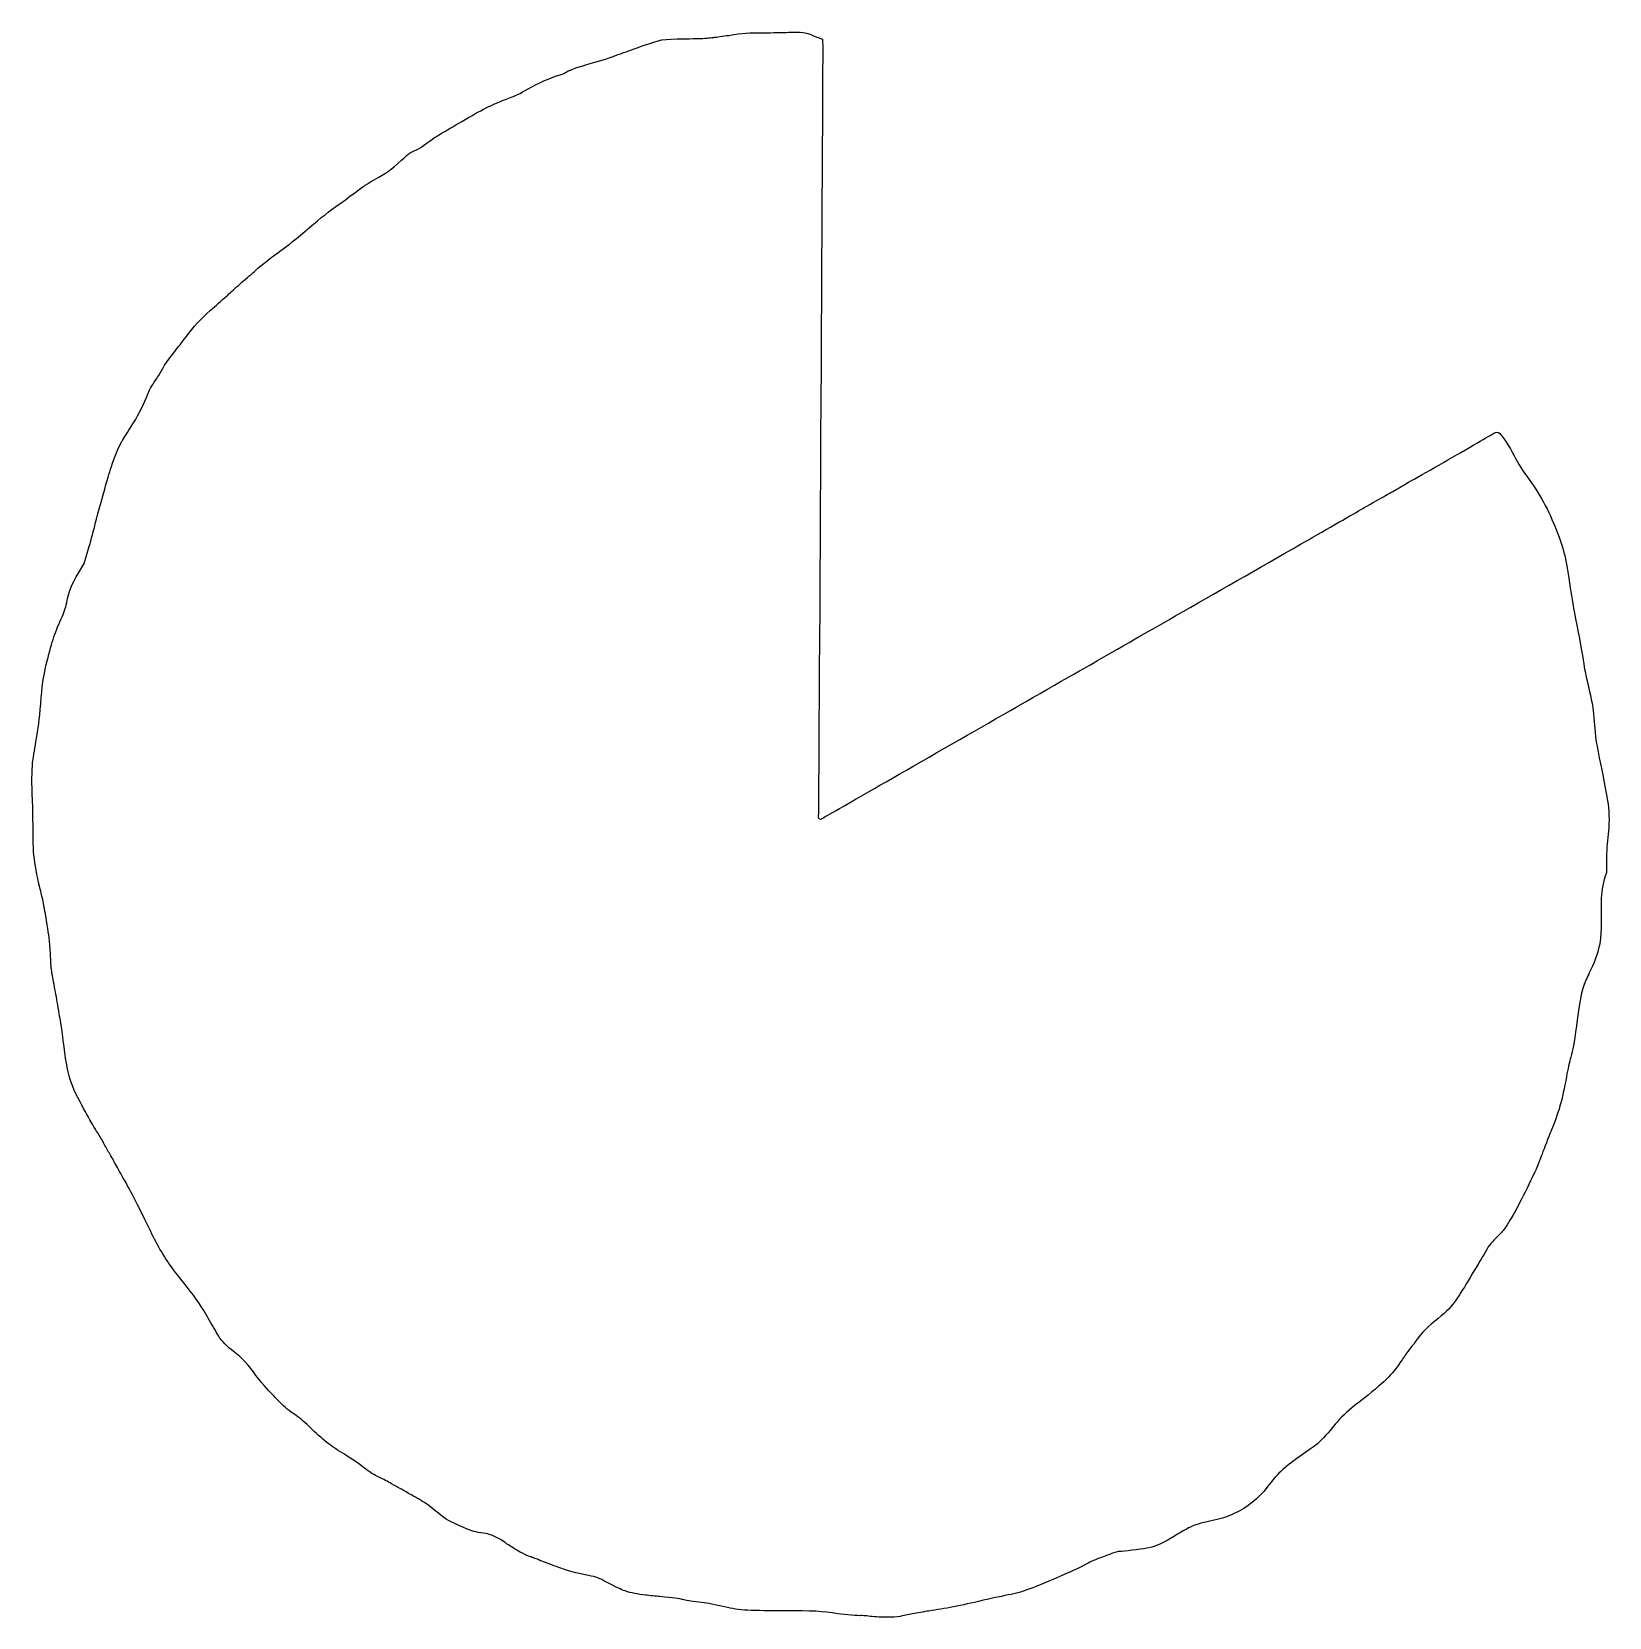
# Model space of a CAD drawing. Header units: millimetres. Extents: x 15 to 134, y -135 to -16.
import ezdxf

# ---------------------------------------------------------------- set-up
doc = ezdxf.new("R2010")
doc.units = ezdxf.units.MM
doc.header["$MEASUREMENT"] = 0
doc.layers.add('WHOLE', color=7, linetype='Continuous', lineweight=0)

msp = doc.modelspace()

# ---------------------------------------------------------------- linework, layer by layer
at = {"layer": 'WHOLE', "color": 1, "lineweight": 25, "true_color": 0xff0000}
msp.add_open_spline([(15.44, -73.48), (15.46, -73.94), (15.48, -74.88), (15.48, -75.57), (15.48, -76.89), (15.5, -77.41), (15.62, -78.23), (15.71, -78.89), (15.95, -80.05), (16.06, -80.39), (16.15, -80.67), (16.4, -81.92), (16.45, -82.27), (16.46, -82.38), (16.53, -82.8), (16.59, -83.21), (16.71, -83.92), (16.73, -84.18), (16.82, -85.66), (16.84, -86.17), (16.88, -86.45), (16.97, -86.92), (17.04, -87.25), (17.16, -87.9), (17.24, -88.36), (17.32, -88.83), (17.44, -89.56), (17.52, -89.99), (17.6, -90.41), (17.68, -90.93), (17.7, -91.14), (18.03, -94.06), (18.24, -94.87), (19.17, -96.54), (19.33, -96.82), (19.57, -97.27), (19.72, -97.54), (19.86, -97.81), (20.12, -98.25), (20.28, -98.5), (20.45, -98.75), (20.66, -99.11), (20.77, -99.31), (20.87, -99.5), (21.06, -99.84), (21.19, -100.07), (21.32, -100.29), (21.54, -100.67), (21.66, -100.9), (21.79, -101.13), (22.06, -101.62), (22.27, -101.99), (22.87, -103.04), (23.56, -104.4), (24.37, -106.08), (24.84, -107.07), (25.47, -108.13), (26.09, -108.97), (26.23, -109.15), (26.66, -109.71), (27.06, -110.2), (27.9, -111.26), (28.14, -111.6), (28.81, -112.79), (29.08, -113.28), (29.4, -113.81), (29.5, -113.98), (29.72, -114.33), (30.17, -114.8), (30.59, -115.11), (31.3, -115.65), (31.79, -116.16), (32.31, -116.94), (32.55, -117.28), (33.28, -118.12), (33.59, -118.41), (33.63, -118.45), (33.73, -118.55), (33.81, -118.64), (34.49, -119.36), (34.61, -119.46), (35.17, -119.84), (35.64, -120.16), (35.84, -120.33), (36.35, -120.82), (37.33, -121.77), (38.02, -122.31), (38.99, -122.89), (39.58, -123.25), (40.05, -123.56), (40.47, -123.9), (40.95, -124.27), (41.19, -124.42), (41.65, -124.64), (41.89, -124.76), (42.29, -124.96), (42.54, -125.11), (42.79, -125.25), (43.08, -125.41), (43.19, -125.47), (43.3, -125.52), (43.59, -125.69), (43.84, -125.84), (44.1, -125.99), (44.43, -126.18), (44.59, -126.26), (44.98, -126.48), (45.42, -126.78), (45.82, -127.12), (46.6, -127.78), (46.69, -127.83), (47.63, -128.26), (48.54, -128.66), (48.75, -128.73), (49.28, -128.81), (49.53, -128.85), (49.82, -128.9), (49.92, -128.93), (50.17, -129), (50.76, -129.3), (51.01, -129.48), (51.13, -129.57), (51.34, -129.71), (51.49, -129.79), (51.63, -129.88), (51.82, -130.01), (51.91, -130.07), (52.09, -130.21), (52.75, -130.53), (53.04, -130.62), (53.15, -130.66), (53.53, -130.8), (53.89, -130.95), (55.16, -131.46), (56.31, -131.83), (57.16, -131.98), (57.9, -132.12), (58.12, -132.19), (58.58, -132.43), (59.63, -132.98), (59.83, -133.09), (60.18, -133.2), (60.7, -133.37), (61.08, -133.45), (61.72, -133.52), (62.03, -133.55), (62.51, -133.6), (62.8, -133.63), (63.84, -133.73), (64.27, -133.79), (64.5, -133.85), (64.8, -133.93), (65.08, -133.98), (65.75, -134.05), (66.32, -134.11), (66.68, -134.18), (67.46, -134.36), (68.73, -134.66), (69.27, -134.7), (72.02, -134.7), (74.47, -134.7), (74.99, -134.73), (76.25, -134.93), (76.74, -135.01), (77.9, -135.1), (77.99, -135.06), (78.01, -135.06), (78.32, -135.08), (78.68, -135.12), (79.11, -135.17), (79.55, -135.19), (79.95, -135.19), (80.34, -135.19), (80.7, -135.17), (80.95, -135.12), (81.14, -135.09), (81.56, -135), (81.89, -134.94), (82.21, -134.87), (82.76, -134.77), (83.12, -134.72), (84.29, -134.55), (85.56, -134.3), (87.15, -133.93), (87.62, -133.81), (88.27, -133.67), (88.59, -133.61), (90.08, -133.32), (90.38, -133.23), (92.55, -132.31), (93.91, -131.73), (94.2, -131.6), (94.85, -131.25), (95.22, -131.05), (95.65, -130.86), (95.91, -130.76), (96.15, -130.68), (96.55, -130.53), (96.8, -130.43), (97.22, -130.26), (97.29, -130.24), (97.65, -130.22), (98.17, -130.18), (99.42, -130.02), (99.73, -129.95), (100.31, -129.82), (100.87, -129.56), (101.65, -129.06), (101.93, -128.88), (102.42, -128.61), (102.73, -128.45), (103.32, -128.16), (103.39, -128.14), (104.65, -127.86), (105.33, -127.72), (105.58, -127.63), (106.16, -127.36), (107.18, -126.88), (107.99, -126.23), (108.65, -125.38), (109.57, -124.19), (109.96, -123.84), (111.4, -122.85), (111.88, -122.53), (112.38, -122.16), (112.53, -122.03), (112.79, -121.79), (113.26, -121.27), (113.79, -120.62), (114.16, -120.18), (114.73, -119.63), (115.23, -119.24), (117.36, -117.59), (118, -116.99), (118.6, -116.1), (118.93, -115.61), (119.22, -115.21), (119.53, -114.81), (119.68, -114.62), (119.9, -114.32), (120.01, -114.16), (120.26, -113.79), (120.84, -113.22), (121.56, -112.64), (122.23, -112.11), (122.61, -111.7), (123.01, -111.11), (123.35, -110.6), (124.61, -108.52), (125.03, -107.78), (125.4, -107.12), (125.45, -107.05), (125.98, -106.53), (126.35, -106.16), (126.51, -105.97), (126.67, -105.72), (126.78, -105.53), (126.97, -105.24), (127.08, -105.07), (127.3, -104.76), (128.64, -102.11), (128.93, -101.44), (129.02, -101.24), (129.21, -100.76), (129.35, -100.39), (129.49, -100.01), (129.79, -99.24), (130.01, -98.69), (130.69, -97.03), (130.92, -96.21), (131.26, -94.36), (131.34, -93.88), (131.49, -93.23), (131.58, -92.92), (131.75, -92.3), (131.81, -91.97), (132, -90.55), (132.24, -88.75), (132.39, -87.97), (132.58, -87.43), (132.61, -87.32), (132.8, -86.92), (132.98, -86.55), (133.34, -85.82), (133.51, -85.37), (133.68, -84.72), (133.88, -83.95), (133.89, -83.66), (133.87, -81.07), (133.87, -80.64), (134.02, -79.75), (134.16, -79.32), (134.16, -79.32), (134.28, -78.97), (134.28, -78.97), (134.28, -78.97), (134.28, -78.19), (134.28, -78.19), (134.28, -77.35), (134.32, -76.74), (134.41, -76.09), (134.49, -75.53), (134.49, -74.39), (134.4, -73.82), (134.32, -73.26), (134.03, -71.69), (133.85, -70.87), (133.49, -69.21), (133.47, -69.05), (133.31, -67.27), (133.28, -66.93), (133.24, -66.52), (133.21, -66.37), (133.18, -66.07), (132.79, -64.33), (132.71, -64.06), (132.68, -63.97), (132.63, -63.69), (132.6, -63.44), (132.53, -62.91), (132.32, -61.71), (132.04, -60.31), (131.76, -58.94), (131.65, -58.28), (131.54, -57.49), (131.26, -55.41), (131.05, -54.52), (130.51, -53.16), (129.9, -51.61), (129.24, -50.39), (128.27, -49.06), (127.77, -48.37), (127.55, -48.01), (127.27, -47.46), (127, -46.92), (126.41, -46.01), (126.22, -45.83), (126.1, -45.71), (125.9, -45.7), (125.79, -45.8), (125.75, -45.84), (124.18, -46.74), (122.31, -47.82), (120.43, -48.89), (118.75, -49.85), (118.57, -49.96), (118.38, -50.07), (117.94, -50.32), (117.58, -50.52), (117.22, -50.73), (116.5, -51.14), (115.99, -51.43), (115.47, -51.73), (113.58, -52.82), (111.77, -53.86), (105.53, -57.43), (98.34, -61.55), (95.21, -63.34), (93.48, -64.33), (89.83, -66.42), (87.09, -67.99), (84.35, -69.56), (80.54, -71.74), (78.62, -72.85), (76.7, -73.95), (75.07, -74.88), (75.01, -74.91), (74.9, -74.97), (74.89, -74.96), (74.82, -74.89), (74.76, -74.83), (74.75, -74.79), (74.77, -74.7), (74.79, -74.59), (75.11, -17.85), (75.1, -16.72), (75.1, -16.72), (75.09, -16.07), (75.09, -16.07), (75.09, -16.07), (74.46, -15.83), (74.46, -15.83), (73.68, -15.52), (73.56, -15.5), (72.53, -15.55), (72.09, -15.56), (71.27, -15.58), (70.69, -15.58), (69.49, -15.58), (69.1, -15.61), (68.01, -15.78), (67.57, -15.84), (67.07, -15.91), (66.88, -15.93), (66.69, -15.95), (66.47, -15.98), (66.38, -15.99), (66.3, -16), (65.55, -16.02), (64.73, -16.04), (62.85, -16.08), (62.98, -16.06), (61.48, -16.58), (61, -16.75), (60.3, -17), (59.91, -17.14), (59.01, -17.48), (58.37, -17.69), (57.61, -17.89), (56.73, -18.13), (56.01, -18.38), (55.78, -18.53), (55.67, -18.6), (55.46, -18.7), (55.29, -18.75), (54.53, -18.98), (53.55, -19.41), (52.87, -19.81), (52.25, -20.18), (51.89, -20.35), (51.15, -20.62), (50.28, -20.93), (49.26, -21.45), (47.85, -22.28), (47.26, -22.63), (46.59, -23.02), (46.37, -23.15), (45.96, -23.38), (45.73, -23.54), (44.97, -24.09), (44.67, -24.31), (44.48, -24.42), (44.31, -24.48), (44, -24.58), (43.87, -24.67), (43.3, -25.2), (42.48, -25.96), (42.24, -26.12), (41.18, -26.71), (40.77, -26.93), (40.43, -27.16), (39.77, -27.66), (39.29, -28.02), (38.77, -28.41), (38.6, -28.52), (37.89, -29.01), (37.19, -29.57), (36.36, -30.28), (35.4, -31.09), (34.6, -31.75), (34.2, -32.02), (33.59, -32.45), (32.68, -33.15), (32.29, -33.51), (32.05, -33.73), (31.58, -34.14), (31.25, -34.42), (30.92, -34.71), (30.48, -35.1), (30.27, -35.3), (30.07, -35.49), (29.57, -35.93), (29.17, -36.27), (28.27, -37.06), (27.83, -37.51), (27.27, -38.24), (27.02, -38.57), (26.62, -39.08), (26.37, -39.4), (25.59, -40.39), (25.47, -40.55), (25.25, -40.97), (25.14, -41.19), (24.92, -41.56), (24.76, -41.78), (24.38, -42.32), (24.28, -42.51), (24.04, -43.12), (23.74, -43.87), (23.38, -44.55), (22.82, -45.43), (22.54, -45.86), (22.25, -46.33), (22.16, -46.47), (21.95, -46.86), (21.62, -47.63), (21.4, -48.33), (21.2, -48.91), (21.12, -49.2), (20.77, -50.46), (20.33, -52.07), (20.24, -52.38), (20.14, -52.81), (20.08, -53.06), (19.88, -53.8), (19.69, -54.45), (19.69, -54.45), (19.35, -55.64), (19.35, -55.64), (19.35, -55.64), (18.94, -56.32), (18.94, -56.32), (18.38, -57.26), (18.18, -57.75), (18.02, -58.59), (17.93, -59.06), (17.84, -59.31), (17.58, -59.87), (17.12, -60.88), (16.84, -61.75), (16.48, -63.28), (16.27, -64.2), (16.16, -64.93), (16.06, -66.23), (15.95, -67.52), (15.9, -67.98), (15.7, -69.11), (15.6, -69.72), (15.49, -70.43), (15.45, -70.68), (15.39, -71.23), (15.38, -72.33), (15.44, -73.48)], degree=3, knots=[0, 0, 0, 0, 1, 1, 1, 2, 2, 2, 3, 3, 3, 4, 4, 4, 5, 5, 5, 6, 6, 6, 7, 7, 7, 8, 8, 8, 9, 9, 9, 10, 10, 10, 11, 11, 11, 12, 12, 12, 13, 13, 13, 14, 14, 14, 15, 15, 15, 16, 16, 16, 17, 17, 17, 18, 18, 18, 19, 19, 19, 20, 20, 20, 21, 21, 21, 22, 22, 22, 23, 23, 23, 24, 24, 24, 25, 25, 25, 26, 26, 26, 27, 27, 27, 28, 28, 28, 29, 29, 29, 30, 30, 30, 31, 31, 31, 32, 32, 32, 33, 33, 33, 34, 34, 34, 35, 35, 35, 36, 36, 36, 37, 37, 37, 38, 38, 38, 39, 39, 39, 40, 40, 40, 41, 41, 41, 42, 42, 42, 43, 43, 43, 44, 44, 44, 45, 45, 45, 46, 46, 46, 47, 47, 47, 48, 48, 48, 49, 49, 49, 50, 50, 50, 51, 51, 51, 52, 52, 52, 53, 53, 53, 54, 54, 54, 55, 55, 55, 56, 56, 56, 57, 57, 57, 58, 58, 58, 59, 59, 59, 60, 60, 60, 61, 61, 61, 62, 62, 62, 63, 63, 63, 64, 64, 64, 65, 65, 65, 66, 66, 66, 67, 67, 67, 68, 68, 68, 69, 69, 69, 70, 70, 70, 71, 71, 71, 72, 72, 72, 73, 73, 73, 74, 74, 74, 75, 75, 75, 76, 76, 76, 77, 77, 77, 78, 78, 78, 79, 79, 79, 80, 80, 80, 81, 81, 81, 82, 82, 82, 83, 83, 83, 84, 84, 84, 85, 85, 85, 86, 86, 86, 87, 87, 87, 88, 88, 88, 89, 89, 89, 90, 90, 90, 91, 91, 91, 92, 92, 92, 93, 93, 93, 94, 94, 94, 95, 95, 95, 96, 96, 96, 97, 97, 97, 98, 98, 98, 99, 99, 99, 100, 100, 100, 101, 101, 101, 102, 102, 102, 103, 103, 103, 104, 104, 104, 105, 105, 105, 106, 106, 106, 107, 107, 107, 108, 108, 108, 109, 109, 109, 110, 110, 110, 111, 111, 111, 112, 112, 112, 113, 113, 113, 114, 114, 114, 115, 115, 115, 116, 116, 116, 117, 117, 117, 118, 118, 118, 119, 119, 119, 120, 120, 120, 121, 121, 121, 122, 122, 122, 123, 123, 123, 124, 124, 124, 125, 125, 125, 126, 126, 126, 127, 127, 127, 128, 128, 128, 129, 129, 129, 130, 130, 130, 131, 131, 131, 132, 132, 132, 133, 133, 133, 134, 134, 134, 135, 135, 135, 136, 136, 136, 137, 137, 137, 138, 138, 138, 139, 139, 139, 140, 140, 140, 141, 141, 141, 142, 142, 142, 143, 143, 143, 144, 144, 144, 145, 145, 145, 146, 146, 146, 147, 147, 147, 148, 148, 148, 149, 149, 149, 150, 150, 150, 151, 151, 151, 152, 152, 152, 153, 153, 153, 154, 154, 154, 155, 155, 155, 156, 156, 156, 157, 157, 157, 158, 158, 158, 159, 159, 159, 160, 160, 160, 161, 161, 161, 162, 162, 162, 163, 163, 163, 164, 164, 164, 165, 165, 165, 166, 166, 166, 167, 167, 167, 168, 168, 168, 169, 169, 169, 170, 170, 170, 171, 171, 171, 172, 172, 172, 173, 173, 173, 174, 174, 174, 174], dxfattribs=at)

doc.saveas('drawing.dxf')
